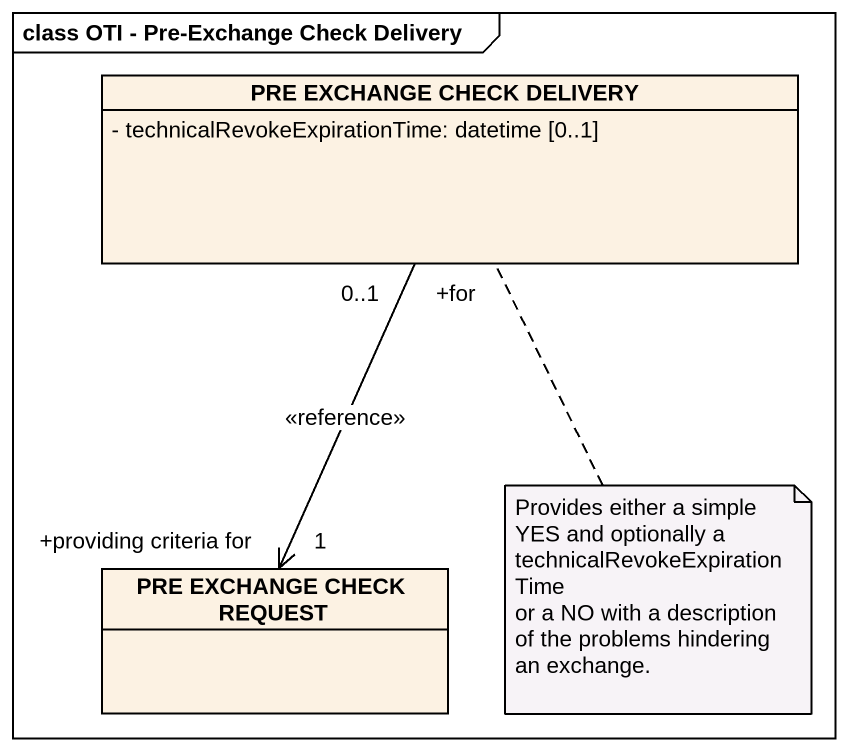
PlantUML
@startuml
mainframe class OTI - Pre-Exchange Check Delivery
hide circle
hide empty members
skinparam classAttributeIconSize 0
class "PRE EXCHANGE CHECK DELIVERY" as PRE_EXCHANGE_CHECK_DELIVERY {
  - technicalRevokeExpirationTime: datetime [0..1]
}
class "PRE EXCHANGE CHECK REQUEST" as PRE_EXCHANGE_CHECK_REQUEST
PRE_EXCHANGE_CHECK_REQUEST "+providing criteria for\n1" <-up- "+for\n0..1" PRE_EXCHANGE_CHECK_DELIVERY : <<reference>>
note bottom of PRE_EXCHANGE_CHECK_DELIVERY
  Provides either a simple YES and optionally a technicalRevokeExpirationTime
  or a NO with a description of the problems hindering an exchange.
end note
@enduml
